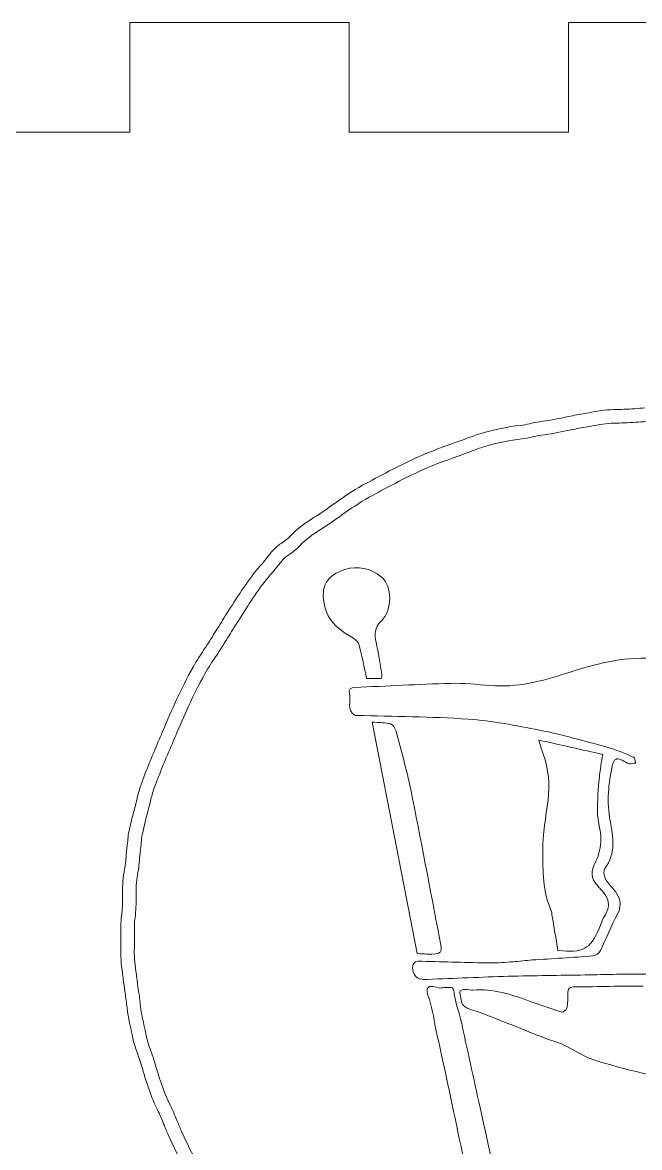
# Model space of a CAD drawing. Header units: inches. Extents: x 5 to 205, y 106 to 206.
# Drawn here: x 69.3 to 103, y 144.4 to 206 of the extents above; entities that cross this region are included whole.
import ezdxf

# ---------------------------------------------------------------- set-up
doc = ezdxf.new("R2010")
doc.units = ezdxf.units.IN
doc.header["$MEASUREMENT"] = 0

# ---------------------------------------------------------------- blocks, each defined once
blk = doc.blocks.new('block 44')
at = {"color": 7, "lineweight": 15, "true_color": 0xffffff}
blk.add_open_spline([(103.311, 184.907), (103.125, 184.892), (102.932, 184.878), (102.745, 184.866)], degree=3, dxfattribs=at)
blk = doc.blocks.new('block 45')
at = {"color": 7, "lineweight": 15, "true_color": 0xffffff}
blk.add_open_spline([(102.745, 184.866), (102.34, 184.841), (101.975, 184.82), (101.605, 184.816)], degree=3, dxfattribs=at)
blk = doc.blocks.new('block 46')
at = {"color": 7, "lineweight": 15, "true_color": 0xffffff}
blk.add_open_spline([(101.605, 184.816), (101.128, 184.811), (100.674, 184.725), (100.236, 184.643)], degree=3, dxfattribs=at)
blk = doc.blocks.new('block 47')
at = {"color": 7, "lineweight": 15, "true_color": 0xffffff}
blk.add_open_spline([(100.236, 184.643), (100.095, 184.616), (99.949, 184.589), (99.806, 184.565)], degree=3, dxfattribs=at)
blk = doc.blocks.new('block 48')
at = {"color": 7, "lineweight": 15, "true_color": 0xffffff}
blk.add_open_spline([(99.806, 184.565), (99.504, 184.513), (99.201, 184.451), (98.909, 184.39)], degree=3, dxfattribs=at)
blk = doc.blocks.new('block 49')
at = {"color": 7, "lineweight": 15, "true_color": 0xffffff}
blk.add_open_spline([(98.909, 184.39), (98.446, 184.294), (98.007, 184.203), (97.555, 184.153)], degree=3, dxfattribs=at)
blk = doc.blocks.new('block 50')
at = {"color": 7, "lineweight": 15, "true_color": 0xffffff}
blk.add_open_spline([(97.555, 184.153), (97.358, 184.131), (97.171, 184.086), (96.99, 184.043)], degree=3, dxfattribs=at)
blk = doc.blocks.new('block 51')
at = {"color": 7, "lineweight": 15, "true_color": 0xffffff}
blk.add_open_spline([(96.99, 184.043), (96.817, 184.002), (96.654, 183.963), (96.495, 183.948)], degree=3, dxfattribs=at)
blk = doc.blocks.new('block 52')
at = {"color": 7, "lineweight": 15, "true_color": 0xffffff}
blk.add_open_spline([(96.495, 183.948), (95.819, 183.88), (95.1, 183.732), (94.3, 183.497)], degree=3, dxfattribs=at)
blk = doc.blocks.new('block 53')
at = {"color": 7, "lineweight": 15, "true_color": 0xffffff}
blk.add_open_spline([(94.3, 183.497), (94.037, 183.419), (93.784, 183.322), (93.538, 183.229)], degree=3, dxfattribs=at)
blk = doc.blocks.new('block 54')
at = {"color": 7, "lineweight": 15, "true_color": 0xffffff}
blk.add_open_spline([(93.538, 183.229), (93.396, 183.174), (93.247, 183.117), (93.103, 183.067)], degree=3, dxfattribs=at)
blk = doc.blocks.new('block 55')
at = {"color": 7, "lineweight": 15, "true_color": 0xffffff}
blk.add_open_spline([(93.103, 183.067), (92.399, 182.821), (91.581, 182.529), (90.797, 182.174)], degree=3, dxfattribs=at)
blk = doc.blocks.new('block 56')
at = {"color": 7, "lineweight": 15, "true_color": 0xffffff}
blk.add_open_spline([(90.797, 182.174), (89.785, 181.715), (88.795, 181.182), (87.869, 180.675)], degree=3, dxfattribs=at)
blk = doc.blocks.new('block 57')
at = {"color": 7, "lineweight": 15, "true_color": 0xffffff}
blk.add_open_spline([(87.869, 180.675), (87.314, 180.371), (86.802, 180.008), (86.305, 179.657)], degree=3, dxfattribs=at)
blk = doc.blocks.new('block 58')
at = {"color": 7, "lineweight": 15, "true_color": 0xffffff}
blk.add_open_spline([(86.305, 179.657), (85.953, 179.408), (85.589, 179.151), (85.221, 178.923)], degree=3, dxfattribs=at)
blk = doc.blocks.new('block 59')
at = {"color": 7, "lineweight": 15, "true_color": 0xffffff}
blk.add_open_spline([(85.221, 178.923), (84.64, 178.563), (84.228, 178.239), (83.887, 177.872)], degree=3, dxfattribs=at)
blk = doc.blocks.new('block 60')
at = {"color": 7, "lineweight": 15, "true_color": 0xffffff}
blk.add_open_spline([(83.887, 177.872), (83.756, 177.73), (83.587, 177.614), (83.408, 177.491)], degree=3, dxfattribs=at)
blk = doc.blocks.new('block 61')
at = {"color": 7, "lineweight": 15, "true_color": 0xffffff}
blk.add_open_spline([(83.343, 177.446), (83.042, 177.238), (82.839, 176.976), (82.644, 176.722)], degree=3, dxfattribs=at)
blk = doc.blocks.new('block 62')
at = {"color": 7, "lineweight": 15, "true_color": 0xffffff}
blk.add_open_spline([(82.644, 176.722), (82.555, 176.608), (82.472, 176.5), (82.383, 176.402)], degree=3, dxfattribs=at)
blk = doc.blocks.new('block 63')
at = {"color": 7, "lineweight": 15, "true_color": 0xffffff}
blk.add_open_spline([(82.383, 176.402), (81.704, 175.651), (81.165, 174.804), (80.643, 173.984)], degree=3, dxfattribs=at)
blk = doc.blocks.new('block 64')
at = {"color": 7, "lineweight": 15, "true_color": 0xffffff}
blk.add_open_spline([(80.498, 173.756), (80.304, 173.453), (80.112, 173.144), (79.927, 172.844)], degree=3, dxfattribs=at)
blk = doc.blocks.new('block 65')
at = {"color": 7, "lineweight": 15, "true_color": 0xffffff}
blk.add_open_spline([(79.927, 172.844), (79.833, 172.692), (79.741, 172.541), (79.646, 172.39)], degree=3, dxfattribs=at)
blk = doc.blocks.new('block 66')
at = {"color": 7, "lineweight": 15, "true_color": 0xffffff}
blk.add_open_spline([(79.646, 172.39), (79.519, 172.185), (79.382, 171.977), (79.249, 171.776)], degree=3, dxfattribs=at)
blk = doc.blocks.new('block 67')
at = {"color": 7, "lineweight": 15, "true_color": 0xffffff}
blk.add_open_spline([(79.249, 171.776), (79.024, 171.437), (78.793, 171.087), (78.588, 170.719)], degree=3, dxfattribs=at)
blk = doc.blocks.new('block 68')
at = {"color": 7, "lineweight": 15, "true_color": 0xffffff}
blk.add_open_spline([(78.588, 170.719), (77.935, 169.557), (77.397, 168.329), (76.956, 167.281)], degree=3, dxfattribs=at)
blk = doc.blocks.new('block 69')
at = {"color": 7, "lineweight": 15, "true_color": 0xffffff}
blk.add_open_spline([(76.956, 167.281), (76.868, 167.071), (76.779, 166.861), (76.689, 166.651)], degree=3, dxfattribs=at)
blk = doc.blocks.new('block 70')
at = {"color": 7, "lineweight": 15, "true_color": 0xffffff}
blk.add_open_spline([(76.689, 166.651), (76.358, 165.874), (76.015, 165.071), (75.728, 164.253)], degree=3, dxfattribs=at)
blk = doc.blocks.new('block 71')
at = {"color": 7, "lineweight": 15, "true_color": 0xffffff}
blk.add_open_spline([(75.728, 164.253), (75.637, 163.991), (75.573, 163.729), (75.513, 163.476)], degree=3, dxfattribs=at)
blk = doc.blocks.new('block 72')
at = {"color": 7, "lineweight": 15, "true_color": 0xffffff}
blk.add_open_spline([(75.513, 163.476), (75.472, 163.304), (75.433, 163.141), (75.386, 162.98)], degree=3, dxfattribs=at)
blk = doc.blocks.new('block 73')
at = {"color": 7, "lineweight": 15, "true_color": 0xffffff}
blk.add_open_spline([(75.386, 162.98), (75.314, 162.736), (75.259, 162.49), (75.204, 162.253)], degree=3, dxfattribs=at)
blk = doc.blocks.new('block 74')
at = {"color": 7, "lineweight": 15, "true_color": 0xffffff}
blk.add_open_spline([(75.204, 162.253), (75.167, 162.084), (75.13, 161.925), (75.089, 161.765)], degree=3, dxfattribs=at)
blk = doc.blocks.new('block 75')
at = {"color": 7, "lineweight": 15, "true_color": 0xffffff}
blk.add_open_spline([(75.089, 161.765), (75.048, 161.608), (75.036, 161.458), (75.026, 161.325)], degree=3, dxfattribs=at)
blk = doc.blocks.new('block 76')
at = {"color": 7, "lineweight": 15, "true_color": 0xffffff}
blk.add_open_spline([(75.026, 161.325), (75.02, 161.259), (75.016, 161.197), (75.008, 161.139)], degree=3, dxfattribs=at)
blk = doc.blocks.new('block 77')
at = {"color": 7, "lineweight": 15, "true_color": 0xffffff}
blk.add_open_spline([(75.008, 161.139), (74.977, 160.913), (74.957, 160.686), (74.938, 160.466)], degree=3, dxfattribs=at)
blk = doc.blocks.new('block 78')
at = {"color": 7, "lineweight": 15, "true_color": 0xffffff}
blk.add_open_spline([(74.938, 160.466), (74.91, 160.138), (74.883, 159.829), (74.822, 159.526)], degree=3, dxfattribs=at)
blk = doc.blocks.new('block 79')
at = {"color": 7, "lineweight": 15, "true_color": 0xffffff}
blk.add_open_spline([(74.822, 159.526), (74.731, 159.064), (74.73, 158.609), (74.73, 158.168)], degree=3, dxfattribs=at)
blk = doc.blocks.new('block 80')
at = {"color": 7, "lineweight": 15, "true_color": 0xffffff}
blk.add_open_spline([(74.73, 158.168), (74.73, 157.804), (74.73, 157.459), (74.681, 157.121)], degree=3, dxfattribs=at)
blk = doc.blocks.new('block 81')
at = {"color": 7, "lineweight": 15, "true_color": 0xffffff}
blk.add_open_spline([(74.681, 157.121), (74.629, 156.768), (74.636, 156.423), (74.643, 156.09)], degree=3, dxfattribs=at)
blk = doc.blocks.new('block 82')
at = {"color": 7, "lineweight": 15, "true_color": 0xffffff}
blk.add_open_spline([(74.643, 156.09), (74.647, 155.861), (74.652, 155.643), (74.638, 155.43)], degree=3, dxfattribs=at)
blk = doc.blocks.new('block 83')
at = {"color": 7, "lineweight": 15, "true_color": 0xffffff}
blk.add_open_spline([(74.638, 155.43), (74.605, 154.933), (74.668, 154.461), (74.727, 154.004)], degree=3, dxfattribs=at)
blk = doc.blocks.new('block 84')
at = {"color": 7, "lineweight": 15, "true_color": 0xffffff}
blk.add_open_spline([(74.727, 154.004), (74.743, 153.887), (74.758, 153.77), (74.772, 153.653)], degree=3, dxfattribs=at)
blk = doc.blocks.new('block 85')
at = {"color": 7, "lineweight": 15, "true_color": 0xffffff}
blk.add_open_spline([(74.772, 153.653), (74.797, 153.434), (74.828, 153.213), (74.859, 152.999)], degree=3, dxfattribs=at)
blk = doc.blocks.new('block 86')
at = {"color": 7, "lineweight": 15, "true_color": 0xffffff}
blk.add_open_spline([(74.859, 152.999), (74.896, 152.74), (74.935, 152.471), (74.962, 152.21)], degree=3, dxfattribs=at)
blk = doc.blocks.new('block 87')
at = {"color": 7, "lineweight": 15, "true_color": 0xffffff}
blk.add_open_spline([(74.962, 152.21), (75.005, 151.792), (75.092, 151.387), (75.177, 150.995)], degree=3, dxfattribs=at)
blk = doc.blocks.new('block 88')
at = {"color": 7, "lineweight": 15, "true_color": 0xffffff}
blk.add_open_spline([(75.177, 150.995), (75.218, 150.807), (75.26, 150.613), (75.296, 150.423)], degree=3, dxfattribs=at)
blk = doc.blocks.new('block 89')
at = {"color": 7, "lineweight": 15, "true_color": 0xffffff}
blk.add_open_spline([(75.296, 150.423), (75.356, 150.107), (75.463, 149.814), (75.567, 149.53)], degree=3, dxfattribs=at)
blk = doc.blocks.new('block 90')
at = {"color": 7, "lineweight": 15, "true_color": 0xffffff}
blk.add_open_spline([(75.567, 149.53), (75.629, 149.36), (75.687, 149.199), (75.735, 149.037)], degree=3, dxfattribs=at)
blk = doc.blocks.new('block 91')
at = {"color": 7, "lineweight": 15, "true_color": 0xffffff}
blk.add_open_spline([(75.769, 148.925), (76.015, 148.09), (76.27, 147.227), (76.682, 146.422)], degree=3, dxfattribs=at)
blk = doc.blocks.new('block 92')
at = {"color": 7, "lineweight": 15, "true_color": 0xffffff}
blk.add_open_spline([(76.682, 146.422), (76.808, 146.174), (76.912, 145.918), (77.022, 145.646)], degree=3, dxfattribs=at)
blk = doc.blocks.new('block 93')
at = {"color": 7, "lineweight": 15, "true_color": 0xffffff}
blk.add_open_spline([(77.022, 145.646), (77.102, 145.446), (77.186, 145.24), (77.279, 145.037)], degree=3, dxfattribs=at)
blk = doc.blocks.new('block 94')
at = {"color": 7, "lineweight": 15, "true_color": 0xffffff}
blk.add_open_spline([(77.279, 145.037), (77.69, 144.146), (78.139, 143.202), (78.718, 142.328)], degree=3, dxfattribs=at)
blk = doc.blocks.new('block 156')
at = {"color": 7, "lineweight": 15, "true_color": 0xffffff}
blk.add_open_spline([(89.676, 167.261), (89.964, 166.193), (90.28, 165.129), (90.499, 164.047)], degree=3, dxfattribs=at)
blk = doc.blocks.new('block 157')
at = {"color": 7, "lineweight": 15, "true_color": 0xffffff}
blk.add_open_spline([(89.401, 167.621), (89.518, 167.591), (89.639, 167.4), (89.676, 167.261)], degree=3, dxfattribs=at)
blk = doc.blocks.new('block 158')
at = {"color": 7, "lineweight": 15, "true_color": 0xffffff}
blk.add_open_spline([(88.386, 167.719), (88.815, 167.685), (89.118, 167.693), (89.401, 167.621)], degree=3, dxfattribs=at)
blk = doc.blocks.new('block 159')
at = {"color": 7, "lineweight": 15, "true_color": 0xffffff}
blk.add_lwpolyline([(90.859, 155.053), (89.482, 162.106), (88.386, 167.719)], dxfattribs=at)
blk = doc.blocks.new('block 160')
at = {"color": 7, "lineweight": 15, "true_color": 0xffffff}
blk.add_open_spline([(92.078, 155.9), (92.247, 155.036), (92.255, 155.024), (91.362, 155.032)], degree=3, dxfattribs=at)
blk = doc.blocks.new('block 161')
at = {"color": 7, "lineweight": 15, "true_color": 0xffffff}
blk.add_open_spline([(90.499, 164.047), (91.049, 161.336), (91.546, 158.614), (92.078, 155.9)], degree=3, dxfattribs=at)
blk = doc.blocks.new('block 162')
at = {"color": 7, "lineweight": 15, "true_color": 0xffffff}
blk.add_open_spline([(85.716, 174.634), (85.666, 175.432), (86.235, 175.857), (86.889, 176.065)], degree=3, dxfattribs=at)
blk = doc.blocks.new('block 163')
at = {"color": 7, "lineweight": 15, "true_color": 0xffffff}
blk.add_open_spline([(87.387, 172.298), (86.273, 172.922), (85.79, 173.447), (85.716, 174.634)], degree=3, dxfattribs=at)
blk = doc.blocks.new('block 164')
at = {"color": 7, "lineweight": 15, "true_color": 0xffffff}
blk.add_open_spline([(87.683, 171.926), (87.646, 172.068), (87.518, 172.225), (87.387, 172.298)], degree=3, dxfattribs=at)
blk = doc.blocks.new('block 165')
at = {"color": 7, "lineweight": 15, "true_color": 0xffffff}
blk.add_open_spline([(88.085, 170.111), (87.956, 170.711), (87.837, 171.323), (87.683, 171.926)], degree=3, dxfattribs=at)
blk = doc.blocks.new('block 166')
at = {"color": 7, "lineweight": 15, "true_color": 0xffffff}
blk.add_open_spline([(88.915, 170.35), (88.927, 170.281), (88.9, 170.207), (88.889, 170.111)], degree=3, dxfattribs=at)
blk = doc.blocks.new('block 167')
at = {"color": 7, "lineweight": 15, "true_color": 0xffffff}
blk.add_open_spline([(88.606, 172.07), (88.733, 171.502), (88.818, 170.924), (88.915, 170.35)], degree=3, dxfattribs=at)
blk = doc.blocks.new('block 168')
at = {"color": 7, "lineweight": 15, "true_color": 0xffffff}
blk.add_open_spline([(88.884, 173.244), (88.508, 172.877), (88.504, 172.519), (88.606, 172.07)], degree=3, dxfattribs=at)
blk = doc.blocks.new('block 169')
at = {"color": 7, "lineweight": 15, "true_color": 0xffffff}
blk.add_open_spline([(88.88, 175.673), (89.496, 175.184), (89.521, 173.864), (88.884, 173.244)], degree=3, dxfattribs=at)
blk = doc.blocks.new('block 170')
at = {"color": 7, "lineweight": 15, "true_color": 0xffffff}
blk.add_open_spline([(86.889, 176.065), (87.614, 176.294), (88.293, 176.139), (88.88, 175.673)], degree=3, dxfattribs=at)
blk = doc.blocks.new('block 180')
at = {"color": 7, "lineweight": 15, "true_color": 0xffffff}
blk.add_open_spline([(100.934, 158.53), (101.334, 158.121), (101.466, 157.685), (101.129, 157.161)], degree=3, dxfattribs=at)
blk = doc.blocks.new('block 181')
at = {"color": 7, "lineweight": 15, "true_color": 0xffffff}
blk.add_open_spline([(100.748, 158.726), (100.806, 158.657), (100.872, 158.594), (100.934, 158.53)], degree=3, dxfattribs=at)
blk = doc.blocks.new('block 182')
at = {"color": 7, "lineweight": 15, "true_color": 0xffffff}
blk.add_open_spline([(100.629, 160.114), (100.337, 159.525), (100.318, 159.226), (100.748, 158.726)], degree=3, dxfattribs=at)
blk = doc.blocks.new('block 183')
at = {"color": 7, "lineweight": 15, "true_color": 0xffffff}
blk.add_open_spline([(100.903, 161.301), (100.901, 160.903), (100.806, 160.471), (100.629, 160.114)], degree=3, dxfattribs=at)
blk = doc.blocks.new('block 184')
at = {"color": 7, "lineweight": 15, "true_color": 0xffffff}
blk.add_open_spline([(100.714, 162.806), (100.725, 162.303), (100.905, 161.802), (100.903, 161.301)], degree=3, dxfattribs=at)
blk = doc.blocks.new('block 185')
at = {"color": 7, "lineweight": 15, "true_color": 0xffffff}
blk.add_open_spline([(97.505, 166.735), (98.75, 166.457), (99.862, 166.208), (101.003, 165.954)], degree=3, dxfattribs=at)
blk = doc.blocks.new('block 186')
at = {"color": 7, "lineweight": 15, "true_color": 0xffffff}
blk.add_open_spline([(97.748, 165.969), (97.675, 166.172), (97.617, 166.38), (97.505, 166.735)], degree=3, dxfattribs=at)
blk = doc.blocks.new('block 187')
at = {"color": 7, "lineweight": 15, "true_color": 0xffffff}
blk.add_open_spline([(98.01, 163.446), (98.115, 164.309), (98.043, 165.149), (97.748, 165.969)], degree=3, dxfattribs=at)
blk = doc.blocks.new('block 188')
at = {"color": 7, "lineweight": 15, "true_color": 0xffffff}
blk.add_open_spline([(97.723, 160.69), (97.72, 161.609), (97.898, 162.529), (98.01, 163.446)], degree=3, dxfattribs=at)
blk = doc.blocks.new('block 189')
at = {"color": 7, "lineweight": 15, "true_color": 0xffffff}
blk.add_open_spline([(98.183, 157.393), (97.713, 158.448), (97.725, 159.582), (97.723, 160.69)], degree=3, dxfattribs=at)
blk = doc.blocks.new('block 190')
at = {"color": 7, "lineweight": 15, "true_color": 0xffffff}
blk.add_open_spline([(98.226, 157.173), (98.214, 157.247), (98.212, 157.327), (98.183, 157.393)], degree=3, dxfattribs=at)
blk = doc.blocks.new('block 191')
at = {"color": 7, "lineweight": 15, "true_color": 0xffffff}
blk.add_open_spline([(98.551, 155.234), (98.446, 155.862), (98.337, 156.517), (98.226, 157.173)], degree=3, dxfattribs=at)
blk = doc.blocks.new('block 192')
at = {"color": 7, "lineweight": 15, "true_color": 0xffffff}
blk.add_open_spline([(100.802, 156.421), (100.316, 155.295), (99.912, 155.07), (98.551, 155.234)], degree=3, dxfattribs=at)
blk = doc.blocks.new('block 193')
at = {"color": 7, "lineweight": 15, "true_color": 0xffffff}
blk.add_open_spline([(101.129, 157.161), (100.985, 156.937), (100.909, 156.669), (100.802, 156.421)], degree=3, dxfattribs=at)
blk = doc.blocks.new('block 194')
at = {"color": 7, "lineweight": 15, "true_color": 0xffffff}
blk.add_open_spline([(93.266, 152.531), (93.242, 152.651), (93.2, 152.797), (93.191, 152.932)], degree=3, dxfattribs=at)
blk = doc.blocks.new('block 195')
at = {"color": 7, "lineweight": 15, "true_color": 0xffffff}
blk.add_open_spline([(93.38, 152.212), (93.292, 152.295), (93.292, 152.398), (93.266, 152.531)], degree=3, dxfattribs=at)
blk = doc.blocks.new('block 196')
at = {"color": 7, "lineweight": 15, "true_color": 0xffffff}
blk.add_open_spline([(94.304, 151.831), (94.023, 151.938), (93.606, 151.997), (93.38, 152.212)], degree=3, dxfattribs=at)
blk = doc.blocks.new('block 197')
at = {"color": 7, "lineweight": 15, "true_color": 0xffffff}
blk.add_open_spline([(97.852, 150.424), (96.669, 150.891), (95.494, 151.38), (94.304, 151.831)], degree=3, dxfattribs=at)
blk = doc.blocks.new('block 198')
at = {"color": 7, "lineweight": 15, "true_color": 0xffffff}
blk.add_open_spline([(98.826, 150.078), (98.514, 150.221), (98.173, 150.297), (97.852, 150.424)], degree=3, dxfattribs=at)
blk = doc.blocks.new('block 199')
at = {"color": 7, "lineweight": 15, "true_color": 0xffffff}
blk.add_open_spline([(100.766, 149.155), (100.087, 149.348), (99.478, 149.779), (98.826, 150.078)], degree=3, dxfattribs=at)
blk = doc.blocks.new('block 200')
at = {"color": 7, "lineweight": 15, "true_color": 0xffffff}
blk.add_open_spline([(106.285, 147.753), (104.439, 148.192), (102.59, 148.634), (100.766, 149.155)], degree=3, dxfattribs=at)
blk = doc.blocks.new('block 217')
at = {"color": 7, "lineweight": 15, "true_color": 0xffffff}
blk.add_open_spline([(99.517, 153.235), (100.75, 153.239), (101.985, 153.29), (103.219, 153.281)], degree=3, dxfattribs=at)
blk = doc.blocks.new('block 218')
at = {"color": 7, "lineweight": 15, "true_color": 0xffffff}
blk.add_open_spline([(99.092, 152.831), (99.071, 153.16), (99.211, 153.234), (99.517, 153.235)], degree=3, dxfattribs=at)
blk = doc.blocks.new('block 219')
at = {"color": 7, "lineweight": 15, "true_color": 0xffffff}
blk.add_open_spline([(99.039, 152.073), (99.092, 152.319), (99.109, 152.58), (99.092, 152.831)], degree=3, dxfattribs=at)
blk = doc.blocks.new('block 220')
at = {"color": 7, "lineweight": 15, "true_color": 0xffffff}
blk.add_open_spline([(98.764, 151.859), (98.832, 151.838), (99.02, 151.982), (99.039, 152.073)], degree=3, dxfattribs=at)
blk = doc.blocks.new('block 221')
at = {"color": 7, "lineweight": 15, "true_color": 0xffffff}
blk.add_open_spline([(97.037, 152.441), (97.606, 152.227), (98.182, 152.034), (98.764, 151.859)], degree=3, dxfattribs=at)
blk = doc.blocks.new('block 222')
at = {"color": 7, "lineweight": 15, "true_color": 0xffffff}
blk.add_open_spline([(93.899, 153.063), (95.007, 153.152), (96.025, 152.822), (97.037, 152.441)], degree=3, dxfattribs=at)
blk = doc.blocks.new('block 223')
at = {"color": 7, "lineweight": 15, "true_color": 0xffffff}
blk.add_open_spline([(93.191, 152.932), (93.173, 153.197), (93.716, 153.049), (93.899, 153.063)], degree=3, dxfattribs=at)
blk = doc.blocks.new('block 235')
at = {"color": 7, "lineweight": 15, "true_color": 0xffffff}
blk.add_open_spline([(103.482, 153.932), (102.338, 153.951), (101.191, 153.905), (100.045, 153.886)], degree=3, dxfattribs=at)
blk = doc.blocks.new('block 236')
at = {"color": 7, "lineweight": 15, "true_color": 0xffffff}
blk.add_open_spline([(100.045, 153.886), (98.645, 153.864), (97.243, 153.852), (95.843, 153.812)], degree=3, dxfattribs=at)
blk = doc.blocks.new('block 237')
at = {"color": 7, "lineweight": 15, "true_color": 0xffffff}
blk.add_open_spline([(95.843, 153.812), (94.37, 153.77), (92.897, 153.701), (91.424, 153.645)], degree=3, dxfattribs=at)
blk = doc.blocks.new('block 238')
at = {"color": 7, "lineweight": 15, "true_color": 0xffffff}
blk.add_open_spline([(91.424, 153.645), (91.318, 153.641), (91.211, 153.635), (91.108, 153.649)], degree=3, dxfattribs=at)
blk = doc.blocks.new('block 239')
at = {"color": 7, "lineweight": 15, "true_color": 0xffffff}
blk.add_open_spline([(91.108, 153.649), (90.735, 153.698), (90.615, 153.969), (90.602, 154.289)], degree=3, dxfattribs=at)
blk = doc.blocks.new('block 240')
at = {"color": 7, "lineweight": 15, "true_color": 0xffffff}
blk.add_open_spline([(90.602, 154.289), (90.588, 154.645), (90.881, 154.64), (91.112, 154.635)], degree=3, dxfattribs=at)
blk = doc.blocks.new('block 241')
at = {"color": 7, "lineweight": 15, "true_color": 0xffffff}
blk.add_open_spline([(91.112, 154.635), (92.358, 154.611), (93.604, 154.563), (94.851, 154.542)], degree=3, dxfattribs=at)
blk = doc.blocks.new('block 242')
at = {"color": 7, "lineweight": 15, "true_color": 0xffffff}
blk.add_open_spline([(94.851, 154.542), (95.27, 154.535), (95.69, 154.58), (96.109, 154.61)], degree=3, dxfattribs=at)
blk = doc.blocks.new('block 243')
at = {"color": 7, "lineweight": 15, "true_color": 0xffffff}
blk.add_open_spline([(96.109, 154.61), (96.454, 154.635), (96.795, 154.682), (97.14, 154.706)], degree=3, dxfattribs=at)
blk = doc.blocks.new('block 244')
at = {"color": 7, "lineweight": 15, "true_color": 0xffffff}
blk.add_open_spline([(97.14, 154.706), (98.249, 154.781), (99.358, 154.841), (100.466, 154.933)], degree=3, dxfattribs=at)
blk = doc.blocks.new('block 245')
at = {"color": 7, "lineweight": 15, "true_color": 0xffffff}
blk.add_open_spline([(100.466, 154.933), (100.612, 154.946), (100.808, 155.085), (100.874, 155.218)], degree=3, dxfattribs=at)
blk = doc.blocks.new('block 246')
at = {"color": 7, "lineweight": 15, "true_color": 0xffffff}
blk.add_open_spline([(100.874, 155.218), (101.201, 155.876), (101.458, 156.57), (101.805, 157.217)], degree=3, dxfattribs=at)
blk = doc.blocks.new('block 247')
at = {"color": 7, "lineweight": 15, "true_color": 0xffffff}
blk.add_open_spline([(101.805, 157.217), (102.103, 157.77), (101.926, 158.186), (101.575, 158.604)], degree=3, dxfattribs=at)
blk = doc.blocks.new('block 248')
at = {"color": 7, "lineweight": 15, "true_color": 0xffffff}
blk.add_open_spline([(101.575, 158.604), (101.42, 158.788), (101.239, 158.963), (101.142, 159.174)], degree=3, dxfattribs=at)
blk = doc.blocks.new('block 249')
at = {"color": 7, "lineweight": 15, "true_color": 0xffffff}
blk.add_open_spline([(101.142, 159.174), (101.071, 159.331), (101.032, 159.602), (101.12, 159.716)], degree=3, dxfattribs=at)
blk = doc.blocks.new('block 250')
at = {"color": 7, "lineweight": 15, "true_color": 0xffffff}
blk.add_open_spline([(101.12, 159.716), (101.748, 160.531), (101.565, 161.43), (101.409, 162.311)], degree=3, dxfattribs=at)
blk = doc.blocks.new('block 251')
at = {"color": 7, "lineweight": 15, "true_color": 0xffffff}
blk.add_open_spline([(101.409, 162.311), (101.224, 163.351), (101.304, 164.367), (101.537, 165.383)], degree=3, dxfattribs=at)
blk = doc.blocks.new('block 252')
at = {"color": 7, "lineweight": 15, "true_color": 0xffffff}
blk.add_open_spline([(101.537, 165.383), (101.605, 165.679), (101.767, 165.793), (102.06, 165.637)], degree=3, dxfattribs=at)
blk = doc.blocks.new('block 253')
at = {"color": 7, "lineweight": 15, "true_color": 0xffffff}
blk.add_open_spline([(102.06, 165.637), (102.193, 165.566), (102.323, 165.479), (102.465, 165.445)], degree=3, dxfattribs=at)
blk = doc.blocks.new('block 254')
at = {"color": 7, "lineweight": 15, "true_color": 0xffffff}
blk.add_open_spline([(102.465, 165.445), (102.572, 165.419), (102.695, 165.466), (102.811, 165.481)], degree=3, dxfattribs=at)
blk = doc.blocks.new('block 255')
at = {"color": 7, "lineweight": 15, "true_color": 0xffffff}
blk.add_open_spline([(102.811, 165.481), (102.772, 165.593), (102.761, 165.773), (102.688, 165.805)], degree=3, dxfattribs=at)
blk = doc.blocks.new('block 256')
at = {"color": 7, "lineweight": 15, "true_color": 0xffffff}
blk.add_open_spline([(102.688, 165.805), (102.207, 166.008), (101.722, 166.217), (101.219, 166.355)], degree=3, dxfattribs=at)
blk = doc.blocks.new('block 257')
at = {"color": 7, "lineweight": 15, "true_color": 0xffffff}
blk.add_open_spline([(101.219, 166.355), (100.003, 166.687), (98.786, 167.028), (97.551, 167.277), (96.259, 167.539), (94.95, 167.79), (93.638, 167.881)], degree=3, knots=[0, 0, 0, 0, 1, 1, 1, 2, 2, 2, 2], dxfattribs=at)
blk = doc.blocks.new('block 258')
at = {"color": 7, "lineweight": 15, "true_color": 0xffffff}
blk.add_open_spline([(93.638, 167.881), (91.612, 168.023), (89.576, 168.025), (87.545, 168.086)], degree=3, dxfattribs=at)
blk = doc.blocks.new('block 259')
at = {"color": 7, "lineweight": 15, "true_color": 0xffffff}
blk.add_open_spline([(87.545, 168.086), (87.515, 168.087), (87.479, 168.076), (87.455, 168.09)], degree=3, dxfattribs=at)
blk = doc.blocks.new('block 260')
at = {"color": 7, "lineweight": 15, "true_color": 0xffffff}
blk.add_open_spline([(87.455, 168.09), (86.946, 168.384), (87.262, 168.896), (87.144, 169.295)], degree=3, dxfattribs=at)
blk = doc.blocks.new('block 261')
at = {"color": 7, "lineweight": 15, "true_color": 0xffffff}
blk.add_open_spline([(87.144, 169.295), (87.078, 169.518), (87.213, 169.606), (87.445, 169.615)], degree=3, dxfattribs=at)
blk = doc.blocks.new('block 262')
at = {"color": 7, "lineweight": 15, "true_color": 0xffffff}
blk.add_open_spline([(87.445, 169.615), (89.189, 169.688), (90.931, 169.792), (92.676, 169.84)], degree=3, dxfattribs=at)
blk = doc.blocks.new('block 263')
at = {"color": 7, "lineweight": 15, "true_color": 0xffffff}
blk.add_open_spline([(92.676, 169.84), (93.395, 169.86), (94.118, 169.782), (94.838, 169.72)], degree=3, dxfattribs=at)
blk = doc.blocks.new('block 264')
at = {"color": 7, "lineweight": 15, "true_color": 0xffffff}
blk.add_open_spline([(94.838, 169.72), (96.298, 169.596), (97.674, 169.96), (99.04, 170.4)], degree=3, dxfattribs=at)
blk = doc.blocks.new('block 265')
at = {"color": 7, "lineweight": 15, "true_color": 0xffffff}
blk.add_open_spline([(99.04, 170.4), (100.549, 170.885), (102.073, 171.293), (103.681, 171.209)], degree=3, dxfattribs=at)
blk = doc.blocks.new('block 280')
at = {"color": 7, "lineweight": 15, "true_color": 0xffffff}
blk.add_open_spline([(100.82, 164.715), (100.764, 164.08), (100.7, 163.442), (100.714, 162.806)], degree=3, dxfattribs=at)
blk = doc.blocks.new('block 281')
at = {"color": 7, "lineweight": 15, "true_color": 0xffffff}
blk.add_open_spline([(101.003, 165.954), (100.939, 165.53), (100.856, 165.124), (100.82, 164.715)], degree=3, dxfattribs=at)
blk = doc.blocks.new('block 305')
at = {"color": 7, "lineweight": 15, "true_color": 0xffffff}
blk.add_open_spline([(91.362, 155.032), (91.228, 155.032), (91.094, 155.043), (90.859, 155.053)], degree=3, dxfattribs=at)
blk = doc.blocks.new('block 326')
at = {"color": 7, "lineweight": 15, "true_color": 0xffffff}
blk.add_open_spline([(94.224, 146.94), (94.767, 144.455), (95.346, 141.976), (95.84, 139.481)], degree=3, dxfattribs=at)
blk = doc.blocks.new('block 327')
at = {"color": 7, "lineweight": 15, "true_color": 0xffffff}
blk.add_open_spline([(93.175, 151.726), (93.527, 150.131), (93.874, 148.536), (94.224, 146.94)], degree=3, dxfattribs=at)
blk = doc.blocks.new('block 328')
at = {"color": 7, "lineweight": 15, "true_color": 0xffffff}
blk.add_open_spline([(93.024, 152.184), (93.053, 152.016), (93.137, 151.894), (93.175, 151.726)], degree=3, dxfattribs=at)
blk = doc.blocks.new('block 329')
at = {"color": 7, "lineweight": 15, "true_color": 0xffffff}
blk.add_open_spline([(92.878, 152.84), (92.922, 152.62), (92.987, 152.405), (93.024, 152.184)], degree=3, dxfattribs=at)
blk = doc.blocks.new('block 330')
at = {"color": 7, "lineweight": 15, "true_color": 0xffffff}
blk.add_open_spline([(92.778, 153.169), (92.859, 153.114), (92.862, 152.922), (92.878, 152.84)], degree=3, dxfattribs=at)
blk = doc.blocks.new('block 331')
at = {"color": 7, "lineweight": 15, "true_color": 0xffffff}
blk.add_open_spline([(92.075, 153.171), (92.229, 153.171), (92.648, 153.256), (92.778, 153.169)], degree=3, dxfattribs=at)
blk = doc.blocks.new('block 332')
at = {"color": 7, "lineweight": 15, "true_color": 0xffffff}
blk.add_open_spline([(91.402, 153.127), (91.524, 153.385), (91.872, 153.203), (92.075, 153.171)], degree=3, dxfattribs=at)
blk = doc.blocks.new('block 333')
at = {"color": 7, "lineweight": 15, "true_color": 0xffffff}
blk.add_open_spline([(91.522, 152.548), (91.471, 152.715), (91.347, 152.949), (91.402, 153.127)], degree=3, dxfattribs=at)
blk = doc.blocks.new('block 334')
at = {"color": 7, "lineweight": 15, "true_color": 0xffffff}
blk.add_open_spline([(91.91, 150.742), (91.777, 151.341), (91.709, 151.961), (91.522, 152.548)], degree=3, dxfattribs=at)
blk = doc.blocks.new('block 335')
at = {"color": 7, "lineweight": 15, "true_color": 0xffffff}
blk.add_open_spline([(92.377, 148.622), (92.226, 149.329), (92.068, 150.035), (91.91, 150.742)], degree=3, dxfattribs=at)
blk = doc.blocks.new('block 336')
at = {"color": 7, "lineweight": 15, "true_color": 0xffffff}
blk.add_open_spline([(93.615, 142.734), (93.215, 144.699), (92.796, 146.661), (92.377, 148.622)], degree=3, dxfattribs=at)
blk = doc.blocks.new('block 360')
at = {"color": 7, "lineweight": 15, "true_color": 0xffffff}
blk.add_open_spline([(79.338, 142.738), (78.787, 143.567), (78.353, 144.481), (77.954, 145.347)], degree=3, dxfattribs=at)
blk = doc.blocks.new('block 361')
at = {"color": 7, "lineweight": 15, "true_color": 0xffffff}
blk.add_open_spline([(77.954, 145.347), (77.868, 145.533), (77.791, 145.722), (77.711, 145.922)], degree=3, dxfattribs=at)
blk = doc.blocks.new('block 362')
at = {"color": 7, "lineweight": 15, "true_color": 0xffffff}
blk.add_open_spline([(77.711, 145.922), (77.601, 146.197), (77.485, 146.481), (77.344, 146.758)], degree=3, dxfattribs=at)
blk = doc.blocks.new('block 363')
at = {"color": 7, "lineweight": 15, "true_color": 0xffffff}
blk.add_open_spline([(77.344, 146.758), (76.964, 147.502), (76.719, 148.332), (76.482, 149.134)], degree=3, dxfattribs=at)
blk = doc.blocks.new('block 364')
at = {"color": 7, "lineweight": 15, "true_color": 0xffffff}
blk.add_open_spline([(76.449, 149.247), (76.394, 149.431), (76.329, 149.61), (76.266, 149.784)], degree=3, dxfattribs=at)
blk = doc.blocks.new('block 365')
at = {"color": 7, "lineweight": 15, "true_color": 0xffffff}
blk.add_open_spline([(76.266, 149.784), (76.168, 150.052), (76.076, 150.305), (76.027, 150.56)], degree=3, dxfattribs=at)
blk = doc.blocks.new('block 366')
at = {"color": 7, "lineweight": 15, "true_color": 0xffffff}
blk.add_open_spline([(76.027, 150.56), (75.99, 150.759), (75.946, 150.959), (75.904, 151.152)], degree=3, dxfattribs=at)
blk = doc.blocks.new('block 367')
at = {"color": 7, "lineweight": 15, "true_color": 0xffffff}
blk.add_open_spline([(75.904, 151.152), (75.819, 151.541), (75.739, 151.908), (75.701, 152.285)], degree=3, dxfattribs=at)
blk = doc.blocks.new('block 368')
at = {"color": 7, "lineweight": 15, "true_color": 0xffffff}
blk.add_open_spline([(75.701, 152.285), (75.673, 152.561), (75.633, 152.837), (75.595, 153.104)], degree=3, dxfattribs=at)
blk = doc.blocks.new('block 369')
at = {"color": 7, "lineweight": 15, "true_color": 0xffffff}
blk.add_open_spline([(75.595, 153.104), (75.565, 153.313), (75.534, 153.53), (75.51, 153.739)], degree=3, dxfattribs=at)
blk = doc.blocks.new('block 370')
at = {"color": 7, "lineweight": 15, "true_color": 0xffffff}
blk.add_open_spline([(75.51, 153.739), (75.497, 153.86), (75.48, 153.98), (75.464, 154.1)], degree=3, dxfattribs=at)
blk = doc.blocks.new('block 371')
at = {"color": 7, "lineweight": 15, "true_color": 0xffffff}
blk.add_open_spline([(75.464, 154.1), (75.406, 154.541), (75.352, 154.958), (75.38, 155.381)], degree=3, dxfattribs=at)
blk = doc.blocks.new('block 372')
at = {"color": 7, "lineweight": 15, "true_color": 0xffffff}
blk.add_open_spline([(75.38, 155.381), (75.396, 155.627), (75.391, 155.87), (75.386, 156.105)], degree=3, dxfattribs=at)
blk = doc.blocks.new('block 373')
at = {"color": 7, "lineweight": 15, "true_color": 0xffffff}
blk.add_open_spline([(75.386, 156.105), (75.38, 156.422), (75.374, 156.722), (75.417, 157.013)], degree=3, dxfattribs=at)
blk = doc.blocks.new('block 374')
at = {"color": 7, "lineweight": 15, "true_color": 0xffffff}
blk.add_open_spline([(75.417, 157.013), (75.474, 157.405), (75.474, 157.793), (75.474, 158.168)], degree=3, dxfattribs=at)
blk = doc.blocks.new('block 375')
at = {"color": 7, "lineweight": 15, "true_color": 0xffffff}
blk.add_open_spline([(75.474, 158.168), (75.474, 158.592), (75.475, 158.991), (75.552, 159.382)], degree=3, dxfattribs=at)
blk = doc.blocks.new('block 376')
at = {"color": 7, "lineweight": 15, "true_color": 0xffffff}
blk.add_open_spline([(75.552, 159.382), (75.62, 159.724), (75.65, 160.069), (75.679, 160.402)], degree=3, dxfattribs=at)
blk = doc.blocks.new('block 377')
at = {"color": 7, "lineweight": 15, "true_color": 0xffffff}
blk.add_open_spline([(75.679, 160.402), (75.698, 160.622), (75.716, 160.831), (75.744, 161.039)], degree=3, dxfattribs=at)
blk = doc.blocks.new('block 378')
at = {"color": 7, "lineweight": 15, "true_color": 0xffffff}
blk.add_open_spline([(75.744, 161.039), (75.756, 161.118), (75.762, 161.194), (75.767, 161.267)], degree=3, dxfattribs=at)
blk = doc.blocks.new('block 379')
at = {"color": 7, "lineweight": 15, "true_color": 0xffffff}
blk.add_open_spline([(75.767, 161.267), (75.775, 161.379), (75.784, 161.485), (75.808, 161.579)], degree=3, dxfattribs=at)
blk = doc.blocks.new('block 380')
at = {"color": 7, "lineweight": 15, "true_color": 0xffffff}
blk.add_open_spline([(75.808, 161.579), (75.853, 161.75), (75.891, 161.922), (75.93, 162.088)], degree=3, dxfattribs=at)
blk = doc.blocks.new('block 381')
at = {"color": 7, "lineweight": 15, "true_color": 0xffffff}
blk.add_open_spline([(75.93, 162.088), (75.983, 162.325), (76.034, 162.549), (76.099, 162.771)], degree=3, dxfattribs=at)
blk = doc.blocks.new('block 382')
at = {"color": 7, "lineweight": 15, "true_color": 0xffffff}
blk.add_open_spline([(76.099, 162.771), (76.151, 162.95), (76.195, 163.13), (76.237, 163.303)], degree=3, dxfattribs=at)
blk = doc.blocks.new('block 383')
at = {"color": 7, "lineweight": 15, "true_color": 0xffffff}
blk.add_open_spline([(76.237, 163.303), (76.296, 163.549), (76.351, 163.781), (76.431, 164.007)], degree=3, dxfattribs=at)
blk = doc.blocks.new('block 384')
at = {"color": 7, "lineweight": 15, "true_color": 0xffffff}
blk.add_open_spline([(76.431, 164.007), (76.71, 164.802), (77.047, 165.594), (77.374, 166.36)], degree=3, dxfattribs=at)
blk = doc.blocks.new('block 385')
at = {"color": 7, "lineweight": 15, "true_color": 0xffffff}
blk.add_open_spline([(77.374, 166.36), (77.463, 166.571), (77.554, 166.782), (77.643, 166.994)], degree=3, dxfattribs=at)
blk = doc.blocks.new('block 386')
at = {"color": 7, "lineweight": 15, "true_color": 0xffffff}
blk.add_open_spline([(77.643, 166.994), (78.076, 168.022), (78.603, 169.226), (79.237, 170.357)], degree=3, dxfattribs=at)
blk = doc.blocks.new('block 387')
at = {"color": 7, "lineweight": 15, "true_color": 0xffffff}
blk.add_open_spline([(79.237, 170.357), (79.43, 170.7), (79.654, 171.039), (79.871, 171.367)], degree=3, dxfattribs=at)
blk = doc.blocks.new('block 388')
at = {"color": 7, "lineweight": 15, "true_color": 0xffffff}
blk.add_open_spline([(79.871, 171.367), (80.006, 171.572), (80.146, 171.784), (80.279, 171.998)], degree=3, dxfattribs=at)
blk = doc.blocks.new('block 389')
at = {"color": 7, "lineweight": 15, "true_color": 0xffffff}
blk.add_open_spline([(80.279, 171.998), (80.374, 172.149), (80.467, 172.301), (80.561, 172.453)], degree=3, dxfattribs=at)
blk = doc.blocks.new('block 390')
at = {"color": 7, "lineweight": 15, "true_color": 0xffffff}
blk.add_open_spline([(80.561, 172.453), (80.745, 172.751), (80.935, 173.059), (81.126, 173.357)], degree=3, dxfattribs=at)
blk = doc.blocks.new('block 391')
at = {"color": 7, "lineweight": 15, "true_color": 0xffffff}
blk.add_open_spline([(81.272, 173.586), (81.8, 174.417), (82.298, 175.2), (82.935, 175.904)], degree=3, dxfattribs=at)
blk = doc.blocks.new('block 392')
at = {"color": 7, "lineweight": 15, "true_color": 0xffffff}
blk.add_open_spline([(82.935, 175.904), (83.044, 176.024), (83.14, 176.148), (83.233, 176.269)], degree=3, dxfattribs=at)
blk = doc.blocks.new('block 393')
at = {"color": 7, "lineweight": 15, "true_color": 0xffffff}
blk.add_open_spline([(83.233, 176.269), (83.402, 176.487), (83.562, 176.694), (83.768, 176.835)], degree=3, dxfattribs=at)
blk = doc.blocks.new('block 394')
at = {"color": 7, "lineweight": 15, "true_color": 0xffffff}
blk.add_open_spline([(83.831, 176.879), (84.036, 177.02), (84.248, 177.165), (84.435, 177.367)], degree=3, dxfattribs=at)
blk = doc.blocks.new('block 395')
at = {"color": 7, "lineweight": 15, "true_color": 0xffffff}
blk.add_open_spline([(84.435, 177.367), (84.729, 177.683), (85.092, 177.968), (85.615, 178.292)], degree=3, dxfattribs=at)
blk = doc.blocks.new('block 396')
at = {"color": 7, "lineweight": 15, "true_color": 0xffffff}
blk.add_open_spline([(85.615, 178.292), (86.003, 178.532), (86.377, 178.796), (86.738, 179.052)], degree=3, dxfattribs=at)
blk = doc.blocks.new('block 397')
at = {"color": 7, "lineweight": 15, "true_color": 0xffffff}
blk.add_open_spline([(86.738, 179.052), (87.216, 179.39), (87.712, 179.741), (88.229, 180.024)], degree=3, dxfattribs=at)
blk = doc.blocks.new('block 398')
at = {"color": 7, "lineweight": 15, "true_color": 0xffffff}
blk.add_open_spline([(88.229, 180.024), (89.143, 180.524), (90.118, 181.05), (91.107, 181.498)], degree=3, dxfattribs=at)
blk = doc.blocks.new('block 399')
at = {"color": 7, "lineweight": 15, "true_color": 0xffffff}
blk.add_open_spline([(91.107, 181.498), (91.864, 181.84), (92.662, 182.125), (93.352, 182.366)], degree=3, dxfattribs=at)
blk = doc.blocks.new('block 400')
at = {"color": 7, "lineweight": 15, "true_color": 0xffffff}
blk.add_open_spline([(93.352, 182.366), (93.506, 182.42), (93.659, 182.479), (93.807, 182.535)], degree=3, dxfattribs=at)
blk = doc.blocks.new('block 401')
at = {"color": 7, "lineweight": 15, "true_color": 0xffffff}
blk.add_open_spline([(93.807, 182.535), (94.05, 182.627), (94.278, 182.715), (94.514, 182.785)], degree=3, dxfattribs=at)
blk = doc.blocks.new('block 402')
at = {"color": 7, "lineweight": 15, "true_color": 0xffffff}
blk.add_open_spline([(94.514, 182.785), (95.269, 183.007), (95.943, 183.146), (96.572, 183.209)], degree=3, dxfattribs=at)
blk = doc.blocks.new('block 403')
at = {"color": 7, "lineweight": 15, "true_color": 0xffffff}
blk.add_open_spline([(96.572, 183.209), (96.78, 183.23), (96.976, 183.276), (97.165, 183.32)], degree=3, dxfattribs=at)
blk = doc.blocks.new('block 404')
at = {"color": 7, "lineweight": 15, "true_color": 0xffffff}
blk.add_open_spline([(97.165, 183.32), (97.331, 183.36), (97.488, 183.397), (97.642, 183.414)], degree=3, dxfattribs=at)
blk = doc.blocks.new('block 405')
at = {"color": 7, "lineweight": 15, "true_color": 0xffffff}
blk.add_open_spline([(97.642, 183.414), (98.127, 183.469), (98.604, 183.567), (99.064, 183.663)], degree=3, dxfattribs=at)
blk = doc.blocks.new('block 406')
at = {"color": 7, "lineweight": 15, "true_color": 0xffffff}
blk.add_open_spline([(99.064, 183.663), (99.349, 183.722), (99.644, 183.784), (99.933, 183.832)], degree=3, dxfattribs=at)
blk = doc.blocks.new('block 407')
at = {"color": 7, "lineweight": 15, "true_color": 0xffffff}
blk.add_open_spline([(99.933, 183.832), (100.083, 183.857), (100.232, 183.886), (100.377, 183.913)], degree=3, dxfattribs=at)
blk = doc.blocks.new('block 408')
at = {"color": 7, "lineweight": 15, "true_color": 0xffffff}
blk.add_open_spline([(100.377, 183.913), (100.803, 183.993), (101.205, 184.069), (101.615, 184.073)], degree=3, dxfattribs=at)
blk = doc.blocks.new('block 409')
at = {"color": 7, "lineweight": 15, "true_color": 0xffffff}
blk.add_open_spline([(101.615, 184.073), (102.004, 184.077), (102.394, 184.099), (102.795, 184.124)], degree=3, dxfattribs=at)
blk = doc.blocks.new('block 410')
at = {"color": 7, "lineweight": 15, "true_color": 0xffffff}
blk.add_open_spline([(102.795, 184.124), (102.988, 184.136), (103.183, 184.151), (103.372, 184.166)], degree=3, dxfattribs=at)
blk = doc.blocks.new('block 530')
at = {"color": 7, "lineweight": 15, "true_color": 0xffffff}
blk.add_lwpolyline([(63.128, 199.992), (75.128, 199.992)], dxfattribs=at)
blk = doc.blocks.new('block 531')
at = {"color": 7, "lineweight": 15, "true_color": 0xffffff}
blk.add_lwpolyline([(75.128, 199.992), (75.128, 205.992)], dxfattribs=at)
blk = doc.blocks.new('block 532')
at = {"color": 7, "lineweight": 15, "true_color": 0xffffff}
blk.add_lwpolyline([(75.128, 205.992), (87.128, 205.992)], dxfattribs=at)
blk = doc.blocks.new('block 533')
at = {"color": 7, "lineweight": 15, "true_color": 0xffffff}
blk.add_lwpolyline([(87.128, 205.992), (87.128, 199.992)], dxfattribs=at)
blk = doc.blocks.new('block 534')
at = {"color": 7, "lineweight": 15, "true_color": 0xffffff}
blk.add_lwpolyline([(87.128, 199.992), (99.128, 199.992)], dxfattribs=at)
blk = doc.blocks.new('block 535')
at = {"color": 7, "lineweight": 15, "true_color": 0xffffff}
blk.add_lwpolyline([(99.128, 199.992), (99.128, 205.992)], dxfattribs=at)
blk = doc.blocks.new('block 536')
at = {"color": 7, "lineweight": 15, "true_color": 0xffffff}
blk.add_lwpolyline([(99.128, 205.992), (111.128, 205.992)], dxfattribs=at)
blk = doc.blocks.new('block 595')
at = {"color": 7, "lineweight": 15, "true_color": 0xffffff}
blk.add_lwpolyline([(83.408, 177.491), (83.343, 177.446)], dxfattribs=at)
blk = doc.blocks.new('block 596')
at = {"color": 7, "lineweight": 15, "true_color": 0xffffff}
blk.add_lwpolyline([(80.643, 173.984), (80.498, 173.756)], dxfattribs=at)
blk = doc.blocks.new('block 597')
at = {"color": 7, "lineweight": 15, "true_color": 0xffffff}
blk.add_lwpolyline([(75.735, 149.037), (75.769, 148.925)], dxfattribs=at)
blk = doc.blocks.new('block 601')
at = {"color": 7, "lineweight": 15, "true_color": 0xffffff}
blk.add_lwpolyline([(88.889, 170.111), (88.085, 170.111)], dxfattribs=at)
blk = doc.blocks.new('block 605')
at = {"color": 7, "lineweight": 15, "true_color": 0xffffff}
blk.add_lwpolyline([(76.482, 149.134), (76.449, 149.247)], dxfattribs=at)
blk = doc.blocks.new('block 606')
at = {"color": 7, "lineweight": 15, "true_color": 0xffffff}
blk.add_lwpolyline([(81.126, 173.357), (81.272, 173.586)], dxfattribs=at)
blk = doc.blocks.new('block 607')
at = {"color": 7, "lineweight": 15, "true_color": 0xffffff}
blk.add_lwpolyline([(83.768, 176.835), (83.831, 176.879)], dxfattribs=at)

msp = doc.modelspace()

# ---------------------------------------------------------------- block references
for name in ['block 531', 'block 532', 'block 533', 'block 535', 'block 536', 'block 530', 'block 534', 'block 47', 'block 46', 'block 45', 'block 44', 'block 51', 'block 50', 'block 49', 'block 48', 'block 408', 'block 409', 'block 410', 'block 53', 'block 52', 'block 404', 'block 405', 'block 406', 'block 407', 'block 55', 'block 54', 'block 402', 'block 403', 'block 56', 'block 399', 'block 400', 'block 401', 'block 398', 'block 57', 'block 397', 'block 58', 'block 59', 'block 396', 'block 60', 'block 395', 'block 61', 'block 595', 'block 394', 'block 62', 'block 393', 'block 607', 'block 63', 'block 392', 'block 162', 'block 170', 'block 391', 'block 169', 'block 163', 'block 64', 'block 596', 'block 606', 'block 390', 'block 168', 'block 66', 'block 65', 'block 389', 'block 67', 'block 388', 'block 164', 'block 165', 'block 167', 'block 387', 'block 265', 'block 68', 'block 386', 'block 601', 'block 166', 'block 264', 'block 260', 'block 261', 'block 262', 'block 263', 'block 259', 'block 258', 'block 158', 'block 159', 'block 157', 'block 257', 'block 69', 'block 385', 'block 156', 'block 70', 'block 384', 'block 185', 'block 186', 'block 256', 'block 187', 'block 281', 'block 252', 'block 253', 'block 255', 'block 251', 'block 254', 'block 280', 'block 71', 'block 383', 'block 161', 'block 72', 'block 382', 'block 188', 'block 73', 'block 381', 'block 184', 'block 74', 'block 380', 'block 250', 'block 76', 'block 75', 'block 378', 'block 379', 'block 183', 'block 77', 'block 377', 'block 189', 'block 78', 'block 376', 'block 182', 'block 79', 'block 249', 'block 375', 'block 248', 'block 80', 'block 374', 'block 181', 'block 180', 'block 247', 'block 81', 'block 373', 'block 190', 'block 191', 'block 193', 'block 246', 'block 192', 'block 82', 'block 372', 'block 160', 'block 83', 'block 371', 'block 245', 'block 240', 'block 305', 'block 241', 'block 242', 'block 243', 'block 244', 'block 84', 'block 370', 'block 239', 'block 236', 'block 235', 'block 85', 'block 369', 'block 238', 'block 332', 'block 237', 'block 331', 'block 217', 'block 86', 'block 368', 'block 333', 'block 330', 'block 329', 'block 223', 'block 194', 'block 222', 'block 219', 'block 218', 'block 87', 'block 367', 'block 334', 'block 328', 'block 195', 'block 196', 'block 221', 'block 220', 'block 327', 'block 197', 'block 88', 'block 366', 'block 89', 'block 365', 'block 335', 'block 198', 'block 364', 'block 199', 'block 90', 'block 597', 'block 605', 'block 363', 'block 200', 'block 91', 'block 336', 'block 362', 'block 326', 'block 92', 'block 361', 'block 93', 'block 360', 'block 94']:
    msp.add_blockref(name, (0, 0))

doc.saveas('drawing.dxf')
